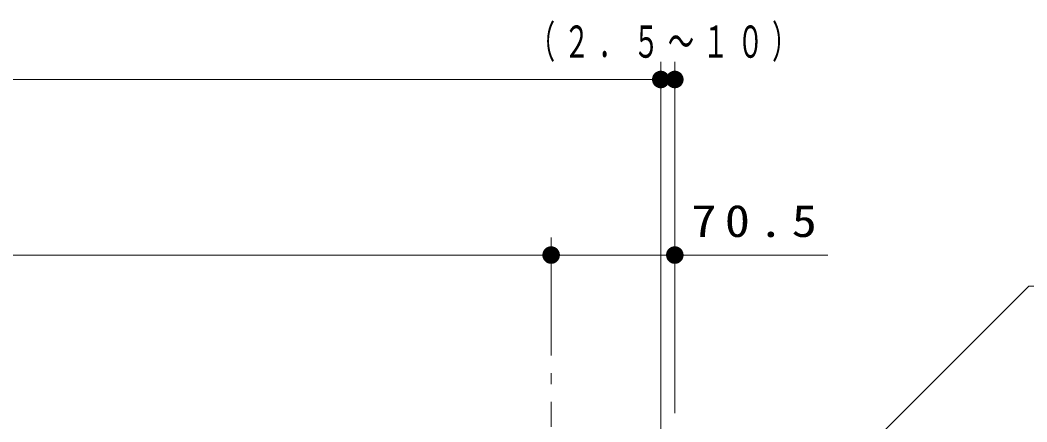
# Model space of a CAD drawing. Units: millimetres on the paper, scale 1:10. Extents: x -385 to 0, y -594 to 267.
# Drawn here: x -288.7 to -231.3, y -157.3 to -134.4 of the extents above; entities that cross this region are included whole.
import ezdxf

# ---------------------------------------------------------------- set-up
doc = ezdxf.new("R2010")
doc.units = ezdxf.units.MM
doc.linetypes.add('USER2', pattern=[6, 3, -1, 1, -1])
doc.layers.add('1_10', color=7, linetype='Continuous', lineweight=25)
doc.styles.add('ＭＳ ゴシック', font='')
doc.styles.get('ＭＳ ゴシック').set_extended_font_data('MS Gothic')

# ---------------------------------------------------------------- blocks, each defined once
blk = doc.blocks.new('filled_dot')
at = {"color": 0, "linetype": 'Continuous', "lineweight": -2, "const_width": 1.25}
blk.add_lwpolyline([(-0.625, 0, 1), (0.625, 0, 1)], format="xyb", close=True, dxfattribs=at)

msp = doc.modelspace()

# ---------------------------------------------------------------- linework, layer by layer
at = {"layer": '1_10', "lineweight": 13}
for p, q in [((-252.187, -159.954), (-252.187, -136.784)), ((-251.387, -156.784), (-251.387, -136.784)), ((-352.187, -137.784), (-252.187, -137.784)), ((-252.187, -137.784), (-251.387, -137.784)), ((-258.437, -153.502), (-258.437, -146.784)), ((-345.937, -147.784), (-258.437, -147.784)), ((-258.437, -147.784), (-242.673, -147.784))]:
    msp.add_line(p, q, dxfattribs=at)
at = {"layer": '1_10', "linetype": 'USER2', "lineweight": 13}
for p, q in [((-258.437, -185.141), (-258.437, -154.502)), ((-258.437, -163.568), (-258.437, -156.361))]:
    msp.add_line(p, q, dxfattribs=at)
at = {"layer": '1_10', "lineweight": 13}
msp.add_lwpolyline([(-257.976, -176.329), (-231.201, -149.554), (-201.115, -149.554)], dxfattribs=at)

# ---------------------------------------------------------------- block references
at = {"layer": '1_10', "lineweight": 13, "xscale": 0.4, "yscale": 0.4}
for p in [(-252.187, -137.784), (-258.437, -147.784)]:
    msp.add_blockref('filled_dot', p, dxfattribs=at)
at = {"layer": '1_10', "lineweight": 13, "xscale": 0.4, "yscale": 0.4, "rotation": 180}
for p in [(-252.187, -137.784), (-251.387, -137.784), (-258.437, -147.784), (-251.387, -147.784)]:
    msp.add_blockref('filled_dot', p, dxfattribs=at)

# ---------------------------------------------------------------- texts
at = {"layer": '1_10', "char_height": 1.833, "attachment_point": 8, "style": 'ＭＳ ゴシック'}
for s, insert in [('\\T1.32;\\W0.6;（２．５～１０）', (-251.787, -136.784)), ('\\T1.33;\\W1.15;70.5', (-246.631, -146.784))]:
    msp.add_mtext(s, dxfattribs=dict(at, insert=insert))

doc.saveas('drawing.dxf')
